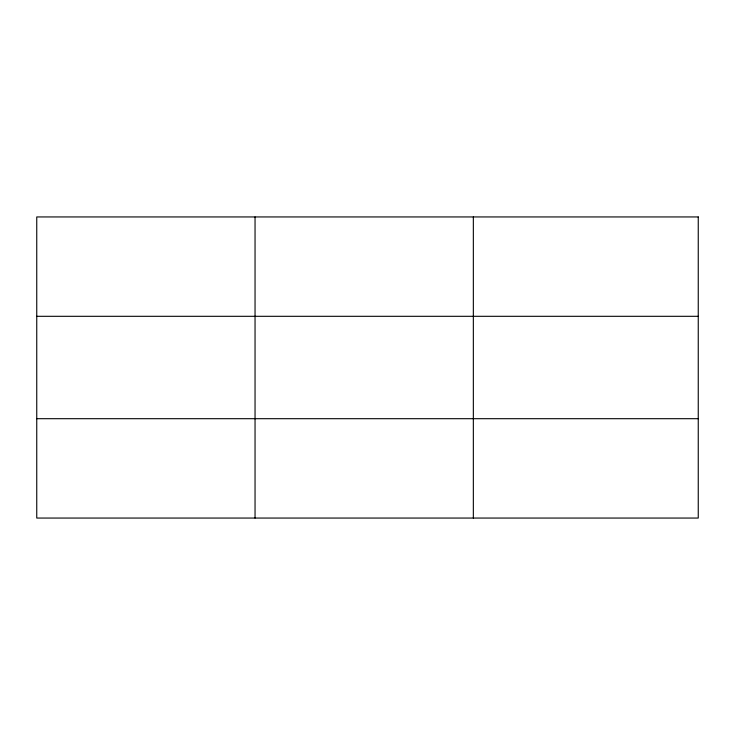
<?xml version="1.0" encoding="UTF-8"?>
<svg xmlns="http://www.w3.org/2000/svg" width="735" height="735" viewBox="0 0 735 735"><rect width="100%" height="100%" fill="white"/><g stroke="black" fill="none" stroke-linecap="round" stroke-linejoin="round"><path stroke-width="1.1" d="M255.045 518.056L255.045 216.944M473.34 518.056L473.34 216.944M36.75 316.307L698.25 316.307M36.75 418.693L698.25 418.693M698.25 216.944L698.25 518.056L36.75 518.056L36.75 216.944L698.25 216.944"/></g></svg>
